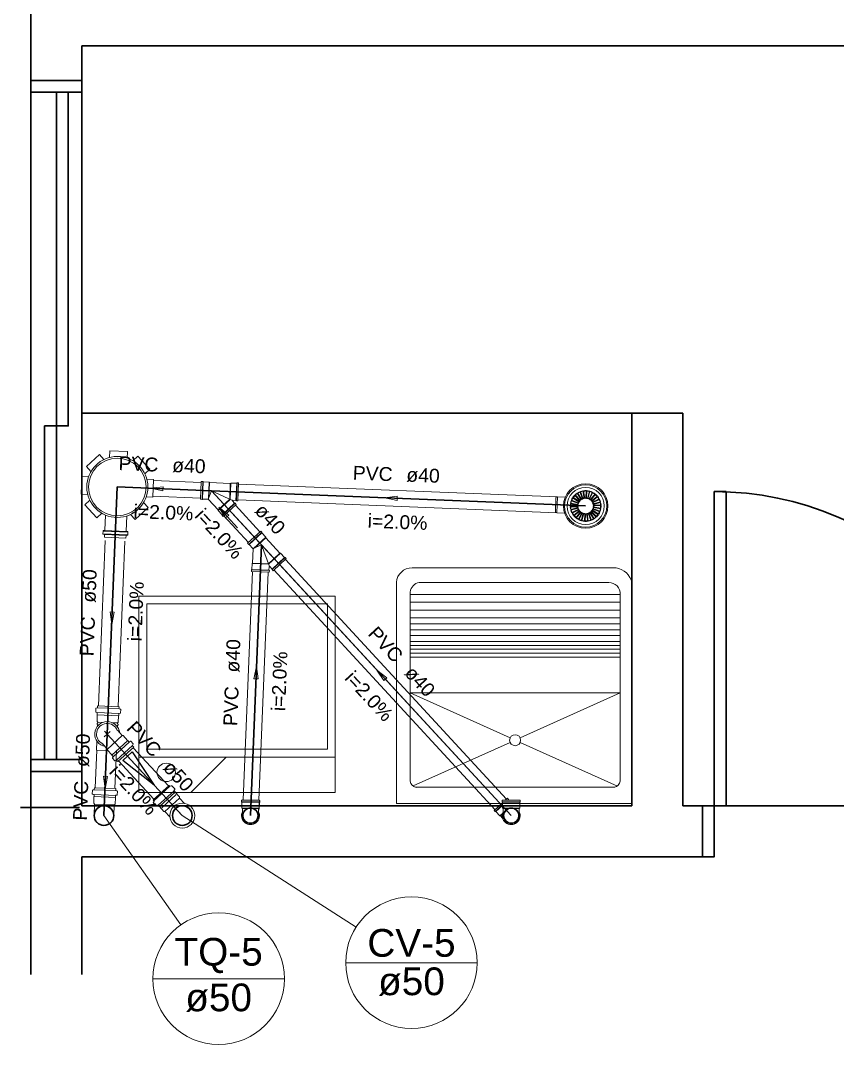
# Model space of a CAD drawing. Header units: inches. Extents: x -27 to 114, y -35 to 60.
# Drawn here: x 12.687 to 14.767, y -34.341 to -31.733 of the extents above; entities that cross this region are included whole.
import ezdxf

# ---------------------------------------------------------------- set-up
doc = ezdxf.new("R2010")
doc.units = ezdxf.units.IN
doc.header["$LTSCALE"] = 10
doc.header["$MEASUREMENT"] = 0
for name, color, linetype, lineweight in [('CV-Colunas', 6, 'Continuous', 30), ('CV-Indicação coluna', 5, 'Continuous', 20), ('CV-Sentido tubo', 8, 'Continuous', 20), ('CV-Seção tubo', 160, 'Continuous', 20), ('CV-Textos coluna', 7, 'Continuous', 20), ('CV-Textos tubo', 7, 'Continuous', 20), ('CV-Tubos detalhe', 6, 'Continuous', 30), ('FO-PILARES', 2, 'Continuous', 30), ('Simbolos', 160, 'Continuous', 20), ('Simbolos_int', 5, 'Continuous', 5), ('TQ-Colunas', 6, 'Continuous', 30), ('TQ-Indicação coluna', 5, 'Continuous', 20), ('TQ-Sentido tubo', 8, 'Continuous', 20), ('TQ-Seção tubo', 160, 'Continuous', 20), ('TQ-Textos coluna', 7, 'Continuous', 20), ('TQ-Textos tubo', 7, 'Continuous', 20), ('TQ-Tubos detalhe', 6, 'Continuous', 30), ('xeixo', 3, 'Continuous', 20), ('xjanela-porta', 253, 'Continuous', 30), ('xmoveis', 253, 'Continuous', 20), ('xparede', 7, 'Continuous', 30), ('xpiso', 4, 'Continuous', 30)]:
    doc.layers.add(name, color=color, linetype=linetype, lineweight=lineweight)
doc.styles.add('Arial', font='arial.ttf')
doc.dimstyles.get("Standard").update_dxf_attribs({"dimtxt": 0.18, "dimasz": 0.18, "dimexe": 0.18, "dimexo": 0.0625, "dimgap": 0.09, "dimtad": 0, "dimtih": 1, "dimtoh": 1, "dimdec": 4, "dimzin": 0, "dimdsep": 46, "dimtxsty": 'Standard', "dimcen": 0.09, "dimadec": 0, "dimazin": 0, "dimtfac": 1, "dimtdec": 4, "dimtofl": 0, "dimtmove": 0, "dimatfit": 3, "dimfxl": 0, "dimtolj": 1, "dimtzin": 0, "dimarcsym": 0})

# ---------------------------------------------------------------- blocks, each defined once
blk = doc.blocks.new('_Closed')
at = {"color": 0, "linetype": 'ByBlock', "lineweight": -2}
for p, q in [((-1, 0.166667), (0, 0)), ((-1, 0.166667), (-1, -0.166667)), ((0, 0), (-1, -0.166667)), ((0, 0), (-1, 0))]:
    blk.add_line(p, q, dxfattribs=at)

msp = doc.modelspace()

# ---------------------------------------------------------------- linework, layer by layer
at = {"layer": 'CV-Colunas', "linetype": 'Continuous'}
for p, q in [((13.0463, -33.7384), (13.0831, -33.7045)), ((13.0986, -33.7582), (13.0647, -33.7214))]:
    msp.add_line(p, q, dxfattribs=at)
msp.add_circle((13.0986, -33.7582), 0.025, dxfattribs=at)
at = {"layer": 'CV-Indicação coluna'}
for p, q in [((13.0986, -33.7582), (13.5412, -34.0423)), ((13.5146, -34.1328), (13.8496, -34.1328))]:
    msp.add_line(p, q, dxfattribs=at)
msp.add_circle((13.6821, -34.1328), 0.1675, dxfattribs=at)
at = {"layer": 'CV-Seção tubo'}
for p, q in [((12.9732, -33.5852), (13.0631, -33.6828)), ((12.9365, -33.619), (13.0263, -33.7167))]:
    msp.add_line(p, q, dxfattribs=at)
at = {"layer": 'CV-Tubos detalhe'}
msp.add_line((12.9075, -33.5507), (13.0986, -33.7582), dxfattribs=at)
at = {"layer": 'FO-PILARES'}
for p, q in [((12.7166, -33.7377), (12.6866, -33.7377)), ((12.8366, -33.7377), (12.7166, -33.7377))]:
    msp.add_line(p, q, dxfattribs=at)
at = {"layer": 'Simbolos'}
for p, q in [((12.8784, -33.4854), (12.878, -33.4942)), ((12.8792, -33.4845), (12.8819, -33.4838)), ((12.8829, -33.4786), (12.8827, -33.4829)), ((12.8829, -33.4786), (12.9376, -33.4808)), ((12.9376, -33.4808), (12.9374, -33.4851)), ((12.9411, -33.487), (12.9381, -33.4861)), ((12.8787, -33.4952), (12.8815, -33.4956)), ((12.8822, -33.5016), (12.8815, -33.5183)), ((12.8822, -33.4966), (12.882, -33.5013)), ((12.882, -33.5013), (12.8822, -33.5016)), ((12.9364, -33.5038), (12.9357, -33.5205)), ((12.9367, -33.5036), (12.9364, -33.5038)), ((12.9369, -33.4988), (12.9367, -33.5036)), ((12.9404, -33.4977), (12.9379, -33.4979)), ((12.9418, -33.488), (12.9415, -33.4967)), ((12.8815, -33.5183), (12.8832, -33.5202)), ((12.8816, -33.5228), (12.8815, -33.5258)), ((12.883, -33.5259), (12.8815, -33.5258)), ((12.8831, -33.5227), (12.8816, -33.5228)), ((12.883, -33.5259), (12.8828, -33.5304)), ((12.8832, -33.5202), (12.8831, -33.5227)), ((12.9337, -33.528), (12.9335, -33.5325)), ((12.9337, -33.528), (12.9352, -33.528)), ((12.9339, -33.5222), (12.9338, -33.5247)), ((12.9338, -33.5247), (12.9353, -33.525)), ((12.9357, -33.5205), (12.9339, -33.5222)), ((12.9353, -33.525), (12.9352, -33.528)), ((12.9454, -33.5545), (12.9332, -33.5409)), ((12.9479, -33.5546), (12.9454, -33.5545)), ((12.9594, -33.5668), (12.9479, -33.5546)), ((12.8812, -33.5689), (12.8803, -33.5916)), ((12.9082, -33.5887), (12.8957, -33.5755)), ((12.9081, -33.5912), (12.9082, -33.5887)), ((12.975, -33.5837), (12.9347, -33.6206)), ((12.9596, -33.5668), (12.9594, -33.5668)), ((12.9627, -33.5704), (12.9596, -33.5668)), ((12.9663, -33.5688), (12.964, -33.5705)), ((12.9735, -33.5754), (12.9676, -33.5689)), ((12.9735, -33.5766), (12.9719, -33.5793)), ((12.975, -33.5837), (12.9721, -33.5803)), ((12.9194, -33.6037), (12.9081, -33.5912)), ((12.9193, -33.6039), (12.9194, -33.6037)), ((12.9225, -33.6073), (12.9193, -33.6039)), ((12.9208, -33.6108), (12.9226, -33.6088)), ((12.9268, -33.6185), (12.9208, -33.612)), ((12.928, -33.6188), (12.9306, -33.6174)), ((12.9347, -33.6206), (12.9318, -33.6175)), ((12.8699, -33.694), (12.8695, -33.7027)), ((12.8707, -33.693), (12.8737, -33.6924)), ((12.8747, -33.6872), (12.8745, -33.6914)), ((12.8747, -33.6872), (12.9291, -33.6894)), ((12.9291, -33.6894), (12.929, -33.6936)), ((12.9326, -33.6955), (12.9297, -33.6947)), ((13.0247, -33.7182), (13.0648, -33.6813)), ((13.0648, -33.6813), (13.0666, -33.6833)), ((13.0706, -33.6821), (13.0679, -33.6835)), ((13.0718, -33.6823), (13.0793, -33.6904)), ((13.0794, -33.6916), (13.0775, -33.6937)), ((12.8702, -33.7038), (12.873, -33.7041)), ((12.8737, -33.7102), (12.8731, -33.7269)), ((12.8738, -33.7099), (12.8737, -33.7102)), ((12.8739, -33.7052), (12.8738, -33.7099)), ((12.9282, -33.7124), (12.9275, -33.7291)), ((12.9284, -33.7074), (12.9282, -33.7121)), ((12.9282, -33.7121), (12.9282, -33.7124)), ((12.9322, -33.7063), (12.9294, -33.7064)), ((12.9333, -33.6966), (12.933, -33.7053)), ((13.0247, -33.7182), (13.0265, -33.7202)), ((13.0775, -33.6951), (13.0802, -33.698)), ((13.0802, -33.698), (13.0803, -33.6982)), ((13.0803, -33.6982), (13.0917, -33.7105)), ((13.0917, -33.7105), (13.0916, -33.7134)), ((13.1041, -33.727), (13.0916, -33.7134)), ((12.8731, -33.7269), (12.875, -33.7287)), ((12.875, -33.7287), (12.8738, -33.7572)), ((12.9254, -33.7308), (12.9243, -33.7593)), ((12.9275, -33.7291), (12.9254, -33.7308)), ((13.025, -33.7241), (13.0267, -33.7215)), ((13.0251, -33.7253), (13.0325, -33.7334)), ((13.0338, -33.7336), (13.036, -33.7319)), ((13.0374, -33.732), (13.0401, -33.7349)), ((13.0401, -33.7349), (13.0402, -33.7351)), ((13.0402, -33.7351), (13.0516, -33.7474)), ((13.0516, -33.7474), (13.0544, -33.7476)), ((13.0669, -33.7612), (13.0544, -33.7476))]:
    msp.add_line(p, q, dxfattribs=at)
msp.add_circle((13.0986, -33.7582), 0.0318, dxfattribs=at)
for centre, radius, start, end in [((12.9719, -32.9876), 0.0015, 120.287, 177.674), ((12.8794, -33.4855), 0.001, 102.674, 177.674), ((12.8817, -33.4828), 0.001, 282.674, 357.674), ((12.9384, -33.4851), 0.001, 177.674, 252.674), ((12.879, -33.4942), 0.001, 177.674, 262.674), ((12.8812, -33.4966), 0.001, 357.674, 82.6738), ((12.9379, -33.4989), 0.001, 92.6738, 177.674), ((12.9405, -33.4967), 0.001, 272.674, 357.674), ((12.9408, -33.488), 0.001, 357.674, 72.6738), ((12.9075, -33.5507), 0.0273, 20.6268, 244.721), ((12.9635, -33.5697), 0.001, 222.674, 307.674), ((12.9668, -33.5696), 0.001, 42.6738, 127.674), ((12.9729, -33.5798), 0.001, 147.674, 222.674), ((12.9728, -33.5761), 0.001, 327.674, 42.6738), ((12.9215, -33.6113), 0.001, 137.674, 222.674), ((12.9219, -33.608), 0.001, 317.674, 42.6738), ((12.9275, -33.6178), 0.001, 222.674, 297.674), ((12.931, -33.6182), 0.001, 42.6738, 117.674), ((12.8709, -33.694), 0.001, 102.674, 177.674), ((12.8735, -33.6914), 0.001, 282.674, 357.674), ((12.93, -33.6937), 0.001, 177.674, 252.674), ((13.0674, -33.6826), 0.001, 222.629, 297.629), ((13.0711, -33.683), 0.001, 42.629, 117.629), ((13.0782, -33.6944), 0.001, 137.629, 222.629), ((13.0785, -33.6911), 0.001, 317.629, 42.629), ((12.8705, -33.7028), 0.001, 177.674, 262.674), ((12.8729, -33.7051), 0.001, 357.674, 82.6739), ((12.9294, -33.7074), 0.001, 92.6739, 177.674), ((12.932, -33.7053), 0.001, 272.674, 357.674), ((12.9323, -33.6965), 0.001, 357.674, 72.6739), ((13.0258, -33.7209), 0.001, 327.629, 42.629), ((13.0258, -33.7246), 0.001, 147.629, 222.629), ((13.0333, -33.7327), 0.001, 222.629, 307.629), ((13.0366, -33.7327), 0.001, 42.629, 127.629), ((12.8991, -33.7582), 0.0253, 177.674, 357.674)]:
    msp.add_arc(centre, radius, start, end, dxfattribs=at)
at = {"layer": 'Simbolos_int'}
for p, q in [((12.8827, -33.4836), (12.9374, -33.4858)), ((12.8822, -33.4956), (12.9369, -33.4978)), ((12.8822, -33.5016), (12.9364, -33.5038)), ((12.8832, -33.5202), (12.897, -33.5207)), ((12.9339, -33.5222), (12.9204, -33.5217)), ((12.915, -33.5437), (12.9, -33.5576)), ((12.9152, -33.559), (12.9005, -33.5431)), ((12.9075, -33.5507), (12.9152, -33.559)), ((12.9082, -33.5887), (12.9454, -33.5545)), ((12.9193, -33.6039), (12.9596, -33.5668)), ((12.9635, -33.571), (12.9232, -33.6081)), ((12.9716, -33.5798), (12.9313, -33.6169)), ((12.8803, -33.5916), (12.9093, -33.5928)), ((12.8745, -33.6922), (12.9289, -33.6944)), ((13.0265, -33.7202), (13.0666, -33.6833)), ((12.9282, -33.7121), (12.8738, -33.7099)), ((12.874, -33.7044), (12.9284, -33.7066)), ((13.0374, -33.732), (13.0775, -33.6951)), ((13.0402, -33.7351), (13.0803, -33.6982)), ((13.0544, -33.7476), (13.0916, -33.7134)), ((12.9254, -33.7308), (12.875, -33.7287))]:
    msp.add_line(p, q, dxfattribs=at)
msp.add_circle((13.0986, -33.7582), 0.0255, dxfattribs=at)
msp.add_arc((12.9075, -33.5507), 0.0318, 5.5348, 259.813, dxfattribs=at)
at = {"layer": 'TQ-Colunas', "linetype": 'Continuous'}
msp.add_circle((12.8991, -33.7582), 0.025, dxfattribs=at)
at = {"layer": 'TQ-Indicação coluna'}
for p, q in [((12.8991, -33.7582), (13.0948, -34.0367)), ((13.0237, -34.1737), (13.3587, -34.1737))]:
    msp.add_line(p, q, dxfattribs=at)
msp.add_circle((13.1912, -34.1737), 0.1675, dxfattribs=at)
at = {"layer": 'TQ-Sentido tubo'}
for points in [[(13.0494, -32.926), (13.0882, -32.9275)], [(13.6456, -32.9502), (13.6845, -32.9518)], [(13.2128, -32.9964), (13.2391, -33.025)], [(12.9201, -33.2395), (12.9217, -33.2007)], [(13.2862, -33.41), (13.2846, -33.4488)], [(13.6156, -33.4109), (13.642, -33.4395)], [(12.9031, -33.658), (12.9047, -33.6192)]]:
    msp.add_lwpolyline(points, dxfattribs=at)
at = {"layer": 'TQ-Seção tubo'}
for p, q in [((12.9143, -32.8289), (12.9136, -32.846)), ((12.9143, -32.8289), (12.9593, -32.8307)), ((12.9593, -32.8307), (12.9586, -32.8478)), ((12.8545, -32.8692), (12.8876, -32.8387)), ((12.8876, -32.8387), (12.8992, -32.8513)), ((12.9851, -32.8427), (12.9725, -32.8543)), ((12.9851, -32.8427), (13.0156, -32.8758)), ((12.8545, -32.8692), (12.8661, -32.8818)), ((13.0156, -32.8758), (13.003, -32.8874)), ((12.8407, -32.94), (12.8425, -32.895)), ((12.8425, -32.895), (12.8597, -32.8957)), ((13.0254, -32.9025), (13.0083, -32.9018)), ((13.0254, -32.9025), (13.0236, -32.9474)), ((13.1466, -32.9099), (13.0253, -32.905)), ((13.1467, -32.9071), (13.1448, -32.9527)), ((13.1467, -32.9071), (13.1507, -32.9073)), ((13.1507, -32.9073), (13.1488, -32.9528)), ((13.1516, -32.9083), (13.1499, -32.9519)), ((13.1507, -32.9073), (13.1516, -32.9083)), ((13.1516, -32.9083), (13.1666, -32.9089)), ((13.1666, -32.9089), (13.1649, -32.9514)), ((13.1678, -32.9102), (13.1662, -32.948)), ((13.1666, -32.9089), (13.1678, -32.9102)), ((13.1678, -32.9102), (13.2208, -32.9123)), ((13.2208, -32.9123), (13.2192, -32.9524)), ((13.2221, -32.9112), (13.2204, -32.953)), ((13.2221, -32.9112), (13.2208, -32.9123)), ((13.2371, -32.9118), (13.2221, -32.9112)), ((13.2371, -32.9118), (13.2353, -32.9553)), ((13.2381, -32.9108), (13.2362, -32.9564)), ((13.2381, -32.9108), (13.2371, -32.9118)), ((13.2421, -32.911), (13.2381, -32.9108)), ((13.2421, -32.911), (13.2402, -32.9565)), ((13.1644, -32.9526), (13.1728, -32.931)), ((13.226, -32.9556), (13.1728, -32.931)), ((14.0539, -32.9468), (13.242, -32.9138)), ((14.1142, -32.9537), (14.1036, -32.9373)), ((14.1156, -32.9528), (14.105, -32.9364)), ((14.1178, -32.9517), (14.1108, -32.9334)), ((14.1194, -32.9511), (14.1124, -32.9328)), ((14.1217, -32.9505), (14.1187, -32.9311)), ((14.1234, -32.9503), (14.1204, -32.9309)), ((14.1258, -32.9501), (14.1269, -32.9306)), ((14.1275, -32.9502), (14.1285, -32.9307)), ((14.1299, -32.9506), (14.135, -32.9317)), ((14.1315, -32.9511), (14.1366, -32.9321)), ((14.1337, -32.9519), (14.1427, -32.9345)), ((14.1352, -32.9527), (14.1442, -32.9352)), ((12.8407, -32.94), (12.8578, -32.9407)), ((12.8505, -32.9667), (12.8631, -32.9551)), ((13.0116, -32.9733), (13, -32.9607)), ((13.0236, -32.9474), (13.0065, -32.9467)), ((13.1449, -32.9499), (13.0237, -32.9449)), ((13.1448, -32.9527), (13.1488, -32.9528)), ((13.1488, -32.9528), (13.1499, -32.9519)), ((13.1499, -32.9519), (13.1638, -32.9524)), ((13.1897, -32.9796), (13.1652, -32.9531)), ((13.1896, -32.9813), (13.2204, -32.953)), ((13.1897, -32.9796), (13.2192, -32.9524)), ((13.1997, -32.9938), (13.2332, -32.9629)), ((13.1998, -32.9924), (13.2318, -32.9628)), ((13.2318, -32.9628), (13.2262, -32.9567)), ((13.2353, -32.9553), (13.2269, -32.955)), ((13.2332, -32.9629), (13.2318, -32.9628)), ((13.2359, -32.9658), (13.2332, -32.9629)), ((13.2362, -32.9564), (13.2353, -32.9553)), ((13.2402, -32.9565), (13.2362, -32.9564)), ((14.0523, -32.9868), (13.2404, -32.9537)), ((14.0501, -32.9477), (14.0486, -32.9856)), ((14.0539, -32.9468), (14.0501, -32.9477)), ((14.0539, -32.9468), (14.0523, -32.9868)), ((14.0539, -32.9468), (14.0736, -32.9476)), ((14.1061, -32.9674), (14.0868, -32.9643)), ((14.1064, -32.9658), (14.087, -32.9627)), ((14.107, -32.9634), (14.0887, -32.9564)), ((14.1076, -32.9619), (14.0893, -32.9548)), ((14.1087, -32.9597), (14.0923, -32.949)), ((14.1096, -32.9583), (14.0932, -32.9476)), ((14.1112, -32.9564), (14.0973, -32.9425)), ((14.1123, -32.9553), (14.0985, -32.9414)), ((14.1373, -32.954), (14.1496, -32.9388)), ((14.1386, -32.9551), (14.1509, -32.9399)), ((14.1403, -32.9568), (14.1555, -32.9445)), ((14.1413, -32.9581), (14.1566, -32.9458)), ((14.1426, -32.9601), (14.1601, -32.9513)), ((14.1434, -32.9616), (14.1609, -32.9528)), ((14.1443, -32.9639), (14.1632, -32.9589)), ((14.1447, -32.9655), (14.1636, -32.9605)), ((12.881, -32.9998), (12.8505, -32.9667)), ((12.881, -32.9998), (12.8936, -32.9882)), ((13.0116, -32.9733), (12.9785, -33.0038)), ((13.1896, -32.9813), (13.1897, -32.9796)), ((13.1998, -32.9924), (13.1896, -32.9813)), ((13.2024, -32.9967), (13.2359, -32.9658)), ((13.2964, -33.0354), (13.2339, -32.9677)), ((14.0523, -32.9868), (14.0486, -32.9856)), ((14.0523, -32.9868), (14.0719, -32.9876)), ((14.106, -32.9699), (14.0864, -32.9708)), ((14.1061, -32.9715), (14.0865, -32.9725)), ((14.1064, -32.9739), (14.0875, -32.979)), ((14.1069, -32.9755), (14.0879, -32.9806)), ((14.1077, -32.9778), (14.0902, -32.9867)), ((14.1085, -32.9793), (14.091, -32.9882)), ((14.1098, -32.9814), (14.0945, -32.9937)), ((14.1108, -32.9827), (14.0956, -32.995)), ((14.1126, -32.9844), (14.1002, -32.9996)), ((14.1139, -32.9854), (14.1015, -33.0006)), ((14.1159, -32.9868), (14.1069, -33.0042)), ((14.1174, -32.9875), (14.1084, -33.005)), ((14.1196, -32.9884), (14.1145, -33.0073)), ((14.1212, -32.9888), (14.1161, -33.0078)), ((14.1237, -32.9892), (14.1226, -33.0088)), ((14.1253, -32.9893), (14.1242, -33.0089)), ((14.1277, -32.9892), (14.1308, -33.0086)), ((14.1294, -32.9889), (14.1324, -33.0083)), ((14.1317, -32.9883), (14.1387, -33.0066)), ((14.1333, -32.9877), (14.1403, -33.006)), ((14.1355, -32.9866), (14.1461, -33.0031)), ((14.1369, -32.9857), (14.1475, -33.0022)), ((14.1388, -32.9842), (14.1526, -32.9981)), ((14.14, -32.983), (14.1538, -32.9969)), ((14.1415, -32.9811), (14.1579, -32.9918)), ((14.1424, -32.9797), (14.1588, -32.9905)), ((14.1435, -32.9776), (14.1618, -32.9846)), ((14.1441, -32.976), (14.1624, -32.9831)), ((14.1447, -32.9737), (14.1641, -32.9768)), ((14.145, -32.972), (14.1644, -32.9751)), ((14.1451, -32.9679), (14.1646, -32.9669)), ((14.1451, -32.9696), (14.1647, -32.9686)), ((12.9012, -33.0315), (12.9028, -32.9928)), ((12.9559, -33.0337), (12.9574, -32.995)), ((12.9785, -33.0038), (12.9669, -32.9912)), ((13.1997, -32.9938), (13.1998, -32.9924)), ((13.2024, -32.9967), (13.1997, -32.9938)), ((13.267, -33.0625), (13.2045, -32.9948)), ((12.8964, -33.0404), (12.8967, -33.0335)), ((12.9008, -33.0425), (12.8971, -33.0414)), ((12.9589, -33.0429), (12.8974, -33.0404)), ((12.9003, -33.0324), (12.8976, -33.0325)), ((12.9592, -33.036), (12.8977, -33.0335)), ((12.9005, -33.0495), (12.9008, -33.0425)), ((12.9554, -33.0448), (12.9008, -33.0425)), ((12.9558, -33.0346), (12.9012, -33.0324)), ((12.9567, -33.0347), (12.9593, -33.035)), ((12.9599, -33.043), (12.9602, -33.0361)), ((13.2984, -33.0335), (13.2649, -33.0644)), ((13.3011, -33.0364), (13.2676, -33.0674)), ((13.3011, -33.0378), (13.269, -33.0674)), ((13.2984, -33.0335), (13.3011, -33.0364)), ((13.3011, -33.0364), (13.3011, -33.0378)), ((13.3011, -33.0378), (13.3113, -33.0489)), ((12.9025, -33.0576), (12.8854, -33.4787)), ((12.9005, -33.0495), (12.9551, -33.0517)), ((12.9525, -33.0596), (12.9354, -33.4807)), ((12.9551, -33.0517), (12.9554, -33.0448)), ((12.9554, -33.0448), (12.9592, -33.0439)), ((13.2649, -33.0644), (13.2676, -33.0674)), ((13.2676, -33.0674), (13.269, -33.0674)), ((13.269, -33.0674), (13.2785, -33.0777)), ((13.2789, -33.0782), (13.3001, -33.0689)), ((13.3113, -33.0489), (13.28, -33.0777)), ((13.3112, -33.0506), (13.2834, -33.0762)), ((13.3203, -33.1239), (13.3001, -33.0689)), ((13.3113, -33.0489), (13.3112, -33.0506)), ((13.3112, -33.0506), (13.3472, -33.0896)), ((13.2776, -33.1152), (13.279, -33.0791)), ((13.3472, -33.0896), (13.3177, -33.1168)), ((13.3489, -33.0897), (13.3181, -33.118)), ((13.3489, -33.0897), (13.3472, -33.0896)), ((13.3591, -33.1007), (13.3489, -33.0897)), ((13.2757, -33.1313), (13.2763, -33.1163)), ((13.2763, -33.1163), (13.2776, -33.1152)), ((13.2763, -33.1163), (13.3181, -33.118)), ((13.2776, -33.1152), (13.3177, -33.1168)), ((13.3591, -33.1007), (13.327, -33.1302)), ((13.3605, -33.1007), (13.327, -33.1317)), ((13.3632, -33.1037), (13.3297, -33.1346)), ((13.3605, -33.1007), (13.3591, -33.1007)), ((13.3632, -33.1037), (13.3605, -33.1007)), ((13.9243, -33.716), (13.3611, -33.1056)), ((13.2537, -33.7184), (13.2773, -33.1364)), ((13.2745, -33.1363), (13.2747, -33.1323)), ((13.2745, -33.1363), (13.3201, -33.1381)), ((13.2747, -33.1323), (13.2757, -33.1313)), ((13.2747, -33.1323), (13.3203, -33.1341)), ((13.2757, -33.1313), (13.3193, -33.1331)), ((13.2937, -33.7192), (13.3173, -33.138)), ((13.3193, -33.1331), (13.3196, -33.1248)), ((13.3203, -33.1341), (13.3193, -33.1331)), ((13.3201, -33.1381), (13.3203, -33.1341)), ((13.327, -33.1302), (13.3214, -33.1241)), ((13.327, -33.1317), (13.327, -33.1302)), ((13.3297, -33.1346), (13.327, -33.1317)), ((13.8949, -33.7431), (13.3317, -33.1327)), ((12.8808, -33.5916), (12.8769, -33.6873)), ((12.9308, -33.5936), (12.9269, -33.6893)), ((13.2493, -33.7192), (13.2949, -33.7192)), ((13.2493, -33.7192), (13.2493, -33.7232)), ((13.2509, -33.7183), (13.2508, -33.7192)), ((13.2509, -33.7183), (13.2729, -33.7192)), ((13.2949, -33.7192), (13.2949, -33.7232)), ((13.2949, -33.7201), (13.2964, -33.7202)), ((13.2964, -33.7202), (13.2963, -33.7242)), ((13.9133, -33.7192), (13.9589, -33.7192)), ((13.9133, -33.7192), (13.9133, -33.7232)), ((13.9208, -33.7192), (13.9264, -33.7141)), ((13.9264, -33.7141), (13.9291, -33.717)), ((13.9267, -33.7192), (13.9291, -33.717)), ((13.9282, -33.7192), (13.929, -33.7185)), ((13.9291, -33.717), (13.929, -33.7185)), ((13.929, -33.7185), (13.9297, -33.7192)), ((13.9589, -33.7192), (13.9589, -33.7232)), ((13.2493, -33.7232), (13.2949, -33.7232)), ((13.2493, -33.7232), (13.2503, -33.7242)), ((13.2503, -33.7242), (13.2939, -33.7242)), ((13.2503, -33.7242), (13.2503, -33.7392)), ((13.2939, -33.7392), (13.2503, -33.7392)), ((13.2503, -33.7392), (13.2515, -33.7404)), ((13.2515, -33.7404), (13.2926, -33.7404)), ((13.2515, -33.7485), (13.2515, -33.7404)), ((13.2939, -33.7392), (13.2926, -33.7404)), ((13.2927, -33.7485), (13.2926, -33.7404)), ((13.2934, -33.7413), (13.2926, -33.7413)), ((13.293, -33.7401), (13.2946, -33.7401)), ((13.293, -33.7493), (13.2934, -33.7413)), ((13.2946, -33.7401), (13.2934, -33.7413)), ((13.2949, -33.7232), (13.2939, -33.7242)), ((13.2939, -33.7242), (13.2939, -33.7392)), ((13.2939, -33.7251), (13.2952, -33.7251)), ((13.294, -33.7241), (13.2963, -33.7242)), ((13.2952, -33.7251), (13.2946, -33.7401)), ((13.2963, -33.7242), (13.2952, -33.7251)), ((13.8929, -33.745), (13.9143, -33.7253)), ((13.8929, -33.745), (13.8956, -33.748)), ((13.8956, -33.748), (13.9143, -33.7307)), ((13.897, -33.748), (13.9143, -33.7321)), ((13.9133, -33.7232), (13.9589, -33.7232)), ((13.9133, -33.7232), (13.9143, -33.7242)), ((13.9143, -33.7242), (13.9579, -33.7242)), ((13.9143, -33.7242), (13.9143, -33.7392)), ((13.9579, -33.7392), (13.9143, -33.7392)), ((13.9143, -33.7392), (13.9155, -33.7404)), ((13.9155, -33.7404), (13.9566, -33.7404)), ((13.9155, -33.7485), (13.9155, -33.7404)), ((13.9579, -33.7392), (13.9566, -33.7404)), ((13.9567, -33.7485), (13.9566, -33.7404)), ((13.9589, -33.7232), (13.9579, -33.7242)), ((13.9579, -33.7242), (13.9579, -33.7392)), ((13.2515, -33.7582), (13.2515, -33.7485)), ((13.2927, -33.7582), (13.2927, -33.7485)), ((13.8956, -33.748), (13.897, -33.748)), ((13.897, -33.748), (13.9072, -33.759)), ((13.9139, -33.7528), (13.9072, -33.759)), ((13.9072, -33.759), (13.9089, -33.7591)), ((13.9143, -33.765), (13.9088, -33.7591)), ((13.9089, -33.7591), (13.9135, -33.7548)), ((13.9155, -33.7582), (13.9155, -33.7485)), ((13.9567, -33.7582), (13.9567, -33.7485))]:
    msp.add_line(p, q, dxfattribs=at)
for centre, radius in [((12.9331, -32.9212), 0.0777), ((12.9331, -32.9212), 0.0735), ((14.1256, -32.9697), 0.0565), ((14.1256, -32.9697), 0.0538), ((14.1256, -32.9697), 0.0474), ((14.1256, -32.9697), 0.0474), ((13.2721, -33.7582), 0.02), ((13.2721, -33.7582), 0.0188), ((13.9361, -33.7582), 0.02), ((13.9361, -33.7582), 0.0188)]:
    msp.add_circle(centre, radius, dxfattribs=at)
for centre, radius, start, end in [((14.1256, -32.9697), 0.0392, 124.0717, 133.6365), ((14.1256, -32.9697), 0.0382, 124.103, 133.6053), ((14.1256, -32.9697), 0.0392, 112.0717, 121.6365), ((14.1256, -32.9697), 0.0382, 112.103, 121.6053), ((14.1256, -32.9697), 0.0392, 100.0717, 109.6365), ((14.1256, -32.9697), 0.0382, 100.103, 109.6053), ((14.1256, -32.9697), 0.0392, 88.0717, 97.6365), ((14.1256, -32.9697), 0.0382, 88.103, 97.6053), ((14.1256, -32.9697), 0.0392, 76.0717, 85.6365), ((14.1256, -32.9697), 0.0382, 76.103, 85.6053), ((14.1256, -32.9697), 0.0382, 64.103, 73.6053), ((14.1256, -32.9697), 0.0392, 64.0717, 73.6365), ((14.1256, -32.9697), 0.0382, 52.103, 61.6053), ((14.1256, -32.9697), 0.0392, 52.0717, 61.6365), ((13.1637, -32.9544), 0.002, 42.6709, 87.6709), ((13.2269, -32.956), 0.001, 87.6709, 222.6709), ((14.1256, -32.9697), 0.0392, 172.0717, 181.6365), ((14.1256, -32.9697), 0.0392, 160.0717, 169.6365), ((14.1256, -32.9697), 0.0382, 172.103, 181.6053), ((14.1256, -32.9697), 0.0382, 160.103, 169.6053), ((14.1256, -32.9697), 0.0392, 148.0717, 157.6365), ((14.1256, -32.9697), 0.0382, 148.103, 157.6053), ((14.1256, -32.9697), 0.0392, 136.0717, 145.6365), ((14.1256, -32.9697), 0.0382, 136.103, 145.6053), ((14.1256, -32.9697), 0.0206, 161.1739, 168.5344), ((14.1256, -32.9697), 0.0196, 161.2899, 168.4183), ((14.1256, -32.9697), 0.0206, 149.1739, 156.5344), ((14.1256, -32.9697), 0.0196, 149.2899, 156.4183), ((14.1256, -32.9697), 0.0206, 137.1739, 144.5344), ((14.1256, -32.9697), 0.0196, 137.2899, 144.4183), ((14.1256, -32.9697), 0.0206, 125.1739, 132.5344), ((14.1256, -32.9697), 0.0196, 125.2899, 132.4183), ((14.1256, -32.9697), 0.0206, 113.1739, 120.5344), ((14.1256, -32.9697), 0.0196, 113.2899, 120.4183), ((14.1256, -32.9697), 0.0206, 101.1739, 108.5344), ((14.1256, -32.9697), 0.0196, 101.2899, 108.4183), ((14.1256, -32.9697), 0.0206, 89.1739, 96.5344), ((14.1256, -32.9697), 0.0196, 89.2899, 96.4183), ((14.1256, -32.9697), 0.0206, 77.1739, 84.5344), ((14.1256, -32.9697), 0.0196, 77.2899, 84.4183), ((14.1256, -32.9697), 0.0196, 65.2899, 72.4183), ((14.1256, -32.9697), 0.0206, 65.1739, 72.5344), ((14.1256, -32.9697), 0.0196, 53.2899, 60.4183), ((14.1256, -32.9697), 0.0206, 53.1739, 60.5344), ((14.1256, -32.9697), 0.0196, 41.2899, 48.4183), ((14.1256, -32.9697), 0.0206, 41.1739, 48.5344), ((14.1256, -32.9697), 0.0196, 29.2899, 36.4183), ((14.1256, -32.9697), 0.0206, 29.1739, 36.5344), ((14.1256, -32.9697), 0.0196, 17.2899, 24.4183), ((14.1256, -32.9697), 0.0206, 17.1739, 24.5344), ((14.1256, -32.9697), 0.0382, 40.103, 49.6053), ((14.1256, -32.9697), 0.0392, 40.0717, 49.6365), ((14.1256, -32.9697), 0.0382, 28.103, 37.6053), ((14.1256, -32.9697), 0.0392, 28.0717, 37.6365), ((14.1256, -32.9697), 0.0382, 16.103, 25.6053), ((14.1256, -32.9697), 0.0392, 16.0717, 25.6365), ((14.1256, -32.9697), 0.0382, 4.103, 13.6053), ((14.1256, -32.9697), 0.0392, 4.0717, 13.6365), ((14.1256, -32.9697), 0.0392, 184.0717, 193.6365), ((14.1256, -32.9697), 0.0382, 184.103, 193.6053), ((14.1256, -32.9697), 0.0392, 196.0717, 205.6365), ((14.1256, -32.9697), 0.0382, 196.103, 205.6053), ((14.1256, -32.9697), 0.0392, 208.0717, 217.6365), ((14.1256, -32.9697), 0.0382, 208.103, 217.6053), ((14.1256, -32.9697), 0.0206, 173.1739, 180.5344), ((14.1256, -32.9697), 0.0206, 185.1739, 192.5344), ((14.1256, -32.9697), 0.0206, 197.1739, 204.5344), ((14.1256, -32.9697), 0.0196, 173.2899, 180.4183), ((14.1256, -32.9697), 0.0196, 185.2899, 192.4183), ((14.1256, -32.9697), 0.0196, 197.2899, 204.4183), ((14.1256, -32.9697), 0.0206, 209.1739, 216.5344), ((14.1256, -32.9697), 0.0196, 209.2899, 216.4183), ((14.1256, -32.9697), 0.0206, 221.1739, 228.5344), ((14.1256, -32.9697), 0.0196, 221.2899, 228.4183), ((14.1256, -32.9697), 0.0206, 233.1739, 240.5344), ((14.1256, -32.9697), 0.0196, 233.2899, 240.4183), ((14.1256, -32.9697), 0.0206, 245.1739, 252.5344), ((14.1256, -32.9697), 0.0196, 245.2899, 252.4183), ((14.1256, -32.9697), 0.0206, 257.1739, 264.5344), ((14.1256, -32.9697), 0.0196, 257.2899, 264.4183), ((14.1256, -32.9697), 0.0196, 269.2899, 276.4183), ((14.1256, -32.9697), 0.0206, 269.1739, 276.5344), ((14.1256, -32.9697), 0.0196, 281.2899, 288.4183), ((14.1256, -32.9697), 0.0206, 281.1739, 288.5344), ((14.1256, -32.9697), 0.0196, 293.2899, 300.4183), ((14.1256, -32.9697), 0.0206, 293.1739, 300.5344), ((14.1256, -32.9697), 0.0196, 305.2899, 312.4183), ((14.1256, -32.9697), 0.0206, 305.1739, 312.5344), ((14.1256, -32.9697), 0.0196, 317.2899, 324.4183), ((14.1256, -32.9697), 0.0206, 317.1739, 324.5344), ((14.1256, -32.9697), 0.0196, 329.2899, 336.4183), ((14.1256, -32.9697), 0.0206, 329.1739, 336.5344), ((14.1256, -32.9697), 0.0196, 341.2899, 348.4183), ((14.1256, -32.9697), 0.0196, 5.2899, 12.4183), ((14.1256, -32.9697), 0.0196, 353.2899, 0.4183), ((14.1256, -32.9697), 0.0206, 341.1739, 348.5344), ((14.1256, -32.9697), 0.0206, 5.1739, 12.5344), ((14.1256, -32.9697), 0.0206, 353.1739, 0.5344), ((14.1256, -32.9697), 0.0382, 328.103, 337.6053), ((14.1256, -32.9697), 0.0392, 328.0717, 337.6365), ((14.1256, -32.9697), 0.0382, 340.103, 349.6053), ((14.1256, -32.9697), 0.0392, 340.0717, 349.6365), ((14.1256, -32.9697), 0.0382, 352.103, 1.6053), ((14.1256, -32.9697), 0.0392, 352.0717, 1.6365), ((14.1256, -32.9697), 0.0392, 220.0717, 229.6365), ((14.1256, -32.9697), 0.0382, 220.103, 229.6053), ((14.1256, -32.9697), 0.0392, 232.0717, 241.6365), ((14.1256, -32.9697), 0.0382, 232.103, 241.6053), ((14.1256, -32.9697), 0.0392, 244.0717, 253.6365), ((14.1256, -32.9697), 0.0382, 244.103, 253.6053), ((14.1256, -32.9697), 0.0392, 256.0717, 265.6365), ((14.1256, -32.9697), 0.0382, 256.103, 265.6053), ((14.1256, -32.9697), 0.0392, 268.0717, 277.6365), ((14.1256, -32.9697), 0.0382, 268.103, 277.6053), ((14.1256, -32.9697), 0.0382, 280.103, 289.6053), ((14.1256, -32.9697), 0.0392, 280.0717, 289.6365), ((14.1256, -32.9697), 0.0382, 292.103, 301.6053), ((14.1256, -32.9697), 0.0392, 292.0717, 301.6365), ((14.1256, -32.9697), 0.0382, 304.103, 313.6053), ((14.1256, -32.9697), 0.0392, 304.0717, 313.6365), ((14.1256, -32.9697), 0.0382, 316.103, 325.6053), ((14.1256, -32.9697), 0.0392, 316.0717, 325.6365), ((12.8974, -33.0404), 0.001, 177.6732, 252.6732), ((12.8977, -33.0335), 0.001, 92.6732, 177.6732), ((12.8997, -33.0433), 0.001, 357.6732, 72.6732), ((12.9002, -33.0314), 0.001, 272.6732, 357.6732), ((12.9569, -33.0337), 0.001, 177.6732, 262.6732), ((12.9589, -33.0429), 0.001, 282.6732, 357.6732), ((12.9592, -33.036), 0.001, 357.6732, 82.6732), ((12.9564, -33.0456), 0.001, 102.6732, 177.6732), ((13.277, -33.079), 0.002, 357.6949, 42.6949), ((13.3206, -33.1248), 0.001, 42.6949, 177.6949), ((13.2721, -33.7582), 0.0228, 154.6232, 25.3768), ((13.2721, -33.7582), 0.0206, 180, 0), ((13.9361, -33.7582), 0.0228, 154.6232, 25.3768), ((13.9361, -33.7582), 0.0206, 180, 0)]:
    msp.add_arc(centre, radius, start, end, dxfattribs=at)
at = {"layer": 'TQ-Tubos detalhe'}
for p, q in [((12.9331, -32.9212), (12.9075, -33.5507)), ((13.1728, -32.931), (12.9331, -32.9212)), ((14.1256, -32.9697), (13.1728, -32.931)), ((13.3001, -33.0689), (13.1728, -32.931)), ((13.2721, -33.7582), (13.3001, -33.0689)), ((13.9361, -33.7582), (13.3001, -33.0689)), ((12.9075, -33.5507), (12.8991, -33.7582))]:
    msp.add_line(p, q, dxfattribs=at)
at = {"layer": 'xeixo'}
for p, q in [((12.8991, -33.7582), (12.9331, -32.9212)), ((14.1256, -32.9697), (12.9331, -32.9212)), ((13.9361, -33.7582), (13.1731, -32.9312)), ((13.2721, -33.7582), (13.3001, -33.0687)), ((13.0986, -33.7582), (12.9076, -33.5507))]:
    msp.add_line(p, q, dxfattribs=at)
at = {"layer": 'xjanela-porta'}
for p, q in [((12.7131, -31.9157), (12.7131, -33.6157)), ((12.8431, -31.9157), (12.8431, -33.6157))]:
    msp.add_line(p, q, dxfattribs=at)
for points in [[(12.7131, -31.8857), (12.7131, -31.9157), (12.8431, -31.9157), (12.8431, -31.8857)], [(12.8431, -33.6457), (12.8431, -33.6157), (12.7131, -33.6157), (12.7131, -33.6457)], [(14.4231, -33.8632), (14.4531, -33.8632), (14.4531, -33.7332), (14.4231, -33.7332)]]:
    msp.add_lwpolyline(points, dxfattribs=at)
for points in [[(12.7781, -31.9157), (12.7781, -32.7657), (12.8081, -32.7657), (12.8081, -31.9157), (12.7781, -31.9157), (12.7781, -31.9157)], [(12.7481, -32.7657), (12.7481, -33.6157), (12.7781, -33.6157), (12.7781, -32.7657), (12.7481, -32.7657), (12.7481, -32.7657)], [(14.4531, -33.7332), (14.4831, -33.7332), (14.4831, -32.9332), (14.4531, -32.9332), (14.4531, -33.7332), (14.4531, -33.7332)]]:
    msp.add_lwpolyline(points, close=True, dxfattribs=at)
msp.add_arc((14.4531, -33.7332), 0.8, 0, 90, dxfattribs=at)
at = {"layer": 'xmoveis'}
for p, q in [((13.6836, -33.1272), (14.2031, -33.1272)), ((13.6436, -33.7272), (13.6436, -33.1642)), ((14.2436, -33.1652), (14.2436, -33.7272)), ((13.4881, -33.1992), (12.9881, -33.1992)), ((12.9881, -33.6992), (12.9881, -33.1992)), ((13.4881, -33.6992), (13.4881, -33.1992)), ((13.6791, -33.1947), (14.2136, -33.1947)), ((13.4681, -33.2192), (13.0081, -33.2192)), ((13.0081, -33.5892), (13.0081, -33.2192)), ((13.4681, -33.5892), (13.4681, -33.2192)), ((13.6791, -33.2147), (14.2136, -33.2147)), ((13.6791, -33.2347), (14.2136, -33.2347)), ((13.6791, -33.2547), (14.2136, -33.2547)), ((13.6791, -33.2697), (14.2136, -33.2697)), ((13.6791, -33.2847), (14.2136, -33.2847)), ((13.6791, -33.2997), (14.2136, -33.2997)), ((13.6791, -33.3147), (14.2136, -33.3147)), ((13.6791, -33.3247), (14.2136, -33.3247)), ((13.6791, -33.3347), (14.2136, -33.3347)), ((13.6791, -33.3447), (14.2136, -33.3447)), ((13.6791, -33.3547), (14.2136, -33.3547)), ((13.9336, -33.5602), (13.6791, -33.4457)), ((13.9591, -33.5602), (14.2136, -33.4457)), ((13.6861, -33.6827), (13.9336, -33.5717)), ((14.2066, -33.6832), (13.9591, -33.5717)), ((13.1206, -33.6992), (13.2101, -33.6092)), ((13.4881, -33.6992), (12.9881, -33.6992)), ((14.2436, -33.7272), (13.6436, -33.7272)), ((14.3946, -33.8622), (12.9946, -33.8622))]:
    msp.add_line(p, q, dxfattribs=at)
for points in [[(13.7021, -33.1647), (14.1846, -33.1647)], [(14.2136, -33.4457), (13.6791, -33.4457), (13.6791, -33.1892)], [(14.2136, -33.1937), (14.2136, -33.4457)], [(14.2136, -33.4457), (13.6786, -33.4457), (13.6786, -33.6702)], [(14.2136, -33.6707), (14.2136, -33.4457)], [(13.4681, -33.5892), (13.0081, -33.5892)], [(13.4881, -33.6092), (12.9881, -33.6092)], [(13.6936, -33.6862), (14.1996, -33.6862)]]:
    msp.add_lwpolyline(points, dxfattribs=at)
for centre, radius in [((13.9461, -33.5662), 0.014), ((13.0576, -33.6482), 0.0235)]:
    msp.add_circle(centre, radius, dxfattribs=at)
for centre, radius, start, end in [((13.6836, -33.1672), 0.04, 90.092, 175.528), ((14.1961, -33.1757), 0.0487, 12.4292, 81.6035), ((13.7061, -33.1917), 0.0273, 98.11, 174.315), ((14.1851, -33.1932), 0.0285, 357.073, 91.0669), ((13.6971, -33.6682), 0.0184, 187.018, 260.505), ((14.1956, -33.6687), 0.0177, 282.103, 353.884)]:
    msp.add_arc(centre, radius, start, end, dxfattribs=at)
at = {"layer": 'xparede'}
for p, q in [((12.7131, -31.8857), (12.7131, -31.5807)), ((12.8431, -31.7982), (17.1481, -31.7982)), ((12.8431, -31.8857), (12.8431, -31.7982)), ((12.8431, -31.8857), (12.7131, -31.8857)), ((14.2431, -33.7332), (14.2431, -32.7332)), ((14.2431, -32.7332), (14.3731, -32.7332)), ((14.3731, -33.7332), (14.3731, -32.7332)), ((12.8431, -33.6457), (12.7131, -33.6457)), ((12.7131, -34.1632), (12.7131, -33.6457)), ((12.8431, -33.7332), (12.8431, -33.6457)), ((12.8431, -33.7332), (14.2431, -33.7332)), ((14.3731, -33.7332), (14.4231, -33.7332)), ((14.4231, -33.7332), (14.4231, -33.8632)), ((12.8431, -33.8632), (14.4231, -33.8632)), ((12.8431, -34.1632), (12.8431, -33.8632))]:
    msp.add_line(p, q, dxfattribs=at)
at = {"layer": 'xpiso'}
for p, q in [((14.2431, -32.7332), (12.8431, -32.7332)), ((15.2531, -33.7332), (14.3731, -33.7332))]:
    msp.add_line(p, q, dxfattribs=at)

# ---------------------------------------------------------------- block references
at = {"layer": 'TQ-Sentido tubo'}
for p, xscale, yscale, zscale, rotation in [((13.0177, -32.9247), 0.03170202377216899, 0.03170202377216899, 0.03170202377216899, 177.6858678588929), ((13.6139, -32.9489), 0.03170202377216899, 0.03170202377216899, 0.03170202377216899, 177.6858678588929), ((13.1913, -32.9731), 0.0317020237721676, 0.0317020237721676, 0.0317020237721676, 132.6898969175389), ((12.9188, -33.2712), 0.0317020237721698, 0.0317020237721698, 0.0317020237721698, 267.6655908139398), ((13.2875, -33.3783), 0.03170202377216194, 0.03170202377216194, 0.03170202377216194, 87.68668700051158), ((13.5941, -33.3876), 0.03170202377217, 0.03170202377217, 0.03170202377217, 132.6898969175436), ((12.9018, -33.6897), 0.03170202377216973, 0.03170202377216973, 0.03170202377216973, 267.665590813943)]:
    msp.add_blockref('_Closed', p, dxfattribs=dict(at, xscale=xscale, yscale=yscale, zscale=zscale, rotation=rotation))

# ---------------------------------------------------------------- texts
at = {"layer": 'CV-Textos coluna', "char_height": 0.0706, "attachment_point": 8, "line_spacing_factor": 0.798, "style": 'Arial'}
for s, insert, width in [('CV-5', (13.6821, -34.1187), 0.248347), ('ø50', (13.6821, -34.2174), 0.187722)]:
    msp.add_mtext(s, dxfattribs=dict(at, insert=insert, width=width))
at = {"layer": 'CV-Textos tubo', "char_height": 0.0353, "rotation": 312.629, "line_spacing_factor": 0.798, "style": 'Arial'}
for s, insert, width, attachment_point in [('PVC', (13.0224, -33.6126), 0.112208, 9), ('i=2.0%', (12.9612, -33.7047), 0.168312, 8), ('ø50', (13.0464, -33.6386), 0.093861, 7)]:
    msp.add_mtext(s, dxfattribs=dict(at, insert=insert, width=width, attachment_point=attachment_point))
at = {"layer": 'TQ-Textos coluna', "char_height": 0.0706, "attachment_point": 8, "line_spacing_factor": 0.798, "style": 'Arial'}
for s, insert, width in [('TQ-5', (13.1911, -34.1597), 0.247815), ('ø50', (13.1911, -34.2584), 0.187722)]:
    msp.add_mtext(s, dxfattribs=dict(at, insert=insert, width=width))
at = {"layer": 'TQ-Textos tubo', "char_height": 0.0353, "line_spacing_factor": 0.798, "style": 'Arial'}
for s, insert, width, attachment_point, rotation in [('PVC', (13.037, -32.8828), 0.112208, 9, 357.671), ('ø40', (13.0723, -32.8841), 0.093861, 7, 357.671), ('PVC', (13.6333, -32.9071), 0.112208, 9, 357.671), ('ø40', (13.6685, -32.9083), 0.093861, 7, 357.671), ('i=2.0%', (13.0498, -33.0041), 0.168312, 8, 357.671), ('i=2.0%', (13.1791, -33.0528), 0.168312, 8, 312.695), ('ø40', (13.2799, -32.9841), 0.093861, 7, 312.695), ('i=2.0%', (13.646, -33.0283), 0.168312, 8, 357.671), ('ø50', (12.8784, -33.2165), 0.093861, 7, 87.6738), ('i=2.0%', (12.9982, -33.239), 0.168312, 8, 87.6738), ('PVC', (12.8769, -33.2518), 0.112208, 9, 87.6738), ('PVC', (13.6374, -33.3716), 0.112208, 9, 312.695), ('ø40', (13.2442, -33.3943), 0.093861, 7, 87.6745), ('i=2.0%', (13.3639, -33.4168), 0.168312, 8, 87.6745), ('ø40', (13.6614, -33.3976), 0.093861, 7, 312.695), ('i=2.0%', (13.5609, -33.4663), 0.168312, 8, 312.695), ('PVC', (13.2427, -33.4295), 0.112208, 9, 87.6745), ('ø50', (12.8614, -33.635), 0.093861, 7, 87.6739), ('PVC', (12.8599, -33.6703), 0.112208, 9, 87.6739)]:
    msp.add_mtext(s, dxfattribs=dict(at, insert=insert, width=width, attachment_point=attachment_point, rotation=rotation))

# ---------------------------------------------------------------- leaders
at = {"layer": 'CV-Sentido tubo'}
msp.add_leader([(13.0269, -33.6804), (12.9791, -33.6285)], dimstyle='Standard', override={"dimasz": 0.1, "dimldrblk": 'Closed'}, dxfattribs=at)

doc.saveas('drawing.dxf')
